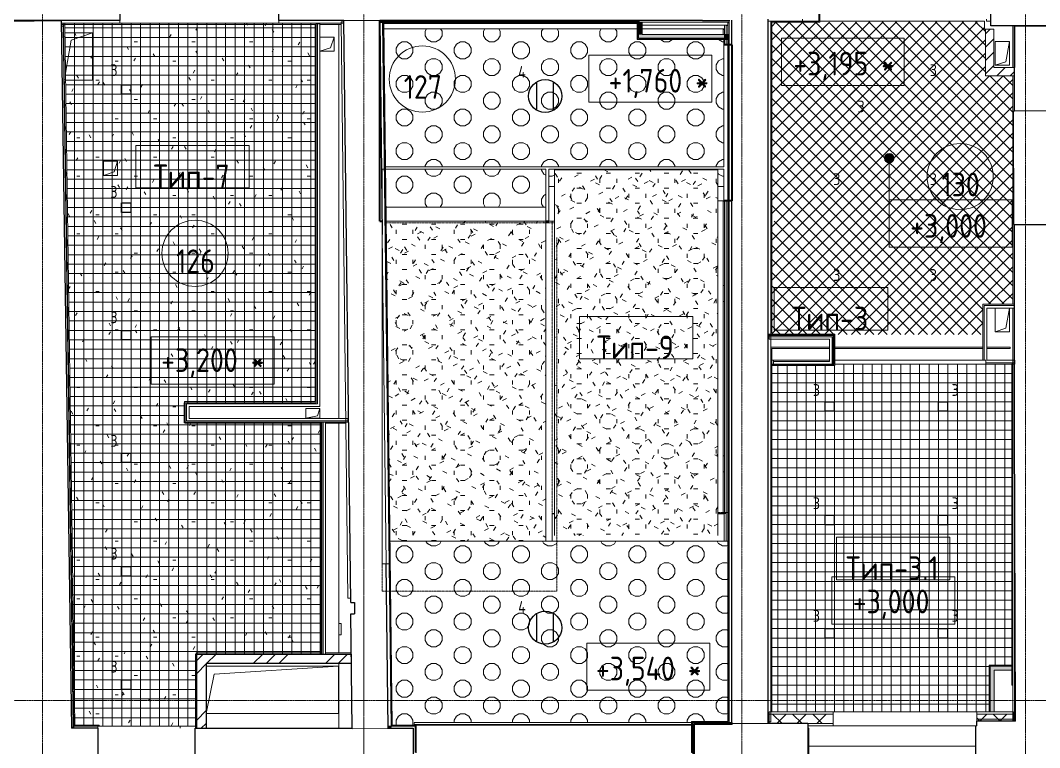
# Model space of a CAD drawing. Header units: millimetres. Extents: x -13069 to 207500, y -71366 to 56785.
# Drawn here: x 38216 to 48998, y 12445 to 20142 of the extents above; entities that cross this region are included whole.
import ezdxf

# ---------------------------------------------------------------- set-up
doc = ezdxf.new("R2010")
doc.units = ezdxf.units.MM
for name, pattern in [('ADSK_Линия сетки', [25, 20, -2.5, 0, -2.5]), ('ADSK_Сверху', [4.5, 3, -1.5]), ('ADSK_Штрихпунктирная 2 точки_ш15 п1_5 п1_5 п1_5', [19.5, 15, -1.5, 0, -1.5, 0, -1.5])]:
    doc.linetypes.add(name, pattern=pattern)
for name, color, linetype, lineweight in [('Аннотация', 7, 'Continuous', 18), ('Лестницы', 7, 'Continuous', 9), ('Марки', 7, 'Continuous', 20), ('Марки помещений', 7, 'Continuous', 20), ('Обобщенные модели', 7, 'Continuous', 18), ('Оси', 7, 'Continuous', 9), ('Отметки', 7, 'Continuous', 9), ('Перекрытие', 7, 'Continuous', 18), ('Потолки', 7, 'Continuous', 9), ('Потолки штриховка', 7, 'Continuous', 9), ('Стены внутренние', 7, 'Continuous', 18), ('Стены наружные', 7, 'Continuous', 18), ('Стены несущие', 7, 'Continuous', 30), ('Стены отделка', 7, 'Continuous', 30), ('Стены штриховка', 7, 'Continuous', 9)]:
    doc.layers.add(name, color=color, linetype=linetype, lineweight=lineweight)
doc.layers.add('Линии', color=7, linetype='Continuous', lineweight=9, true_color=0x00a600)
doc.styles.add('GOST Common_1', font='GOST_Common.ttf', dxfattribs={"width": 0.9, "height": 250})
doc.styles.add('GOST Common_2', font='GOST_Common.ttf', dxfattribs={"width": 0.9, "height": 250})
doc.styles.add('GOST Common_4', font='GOST_Common.ttf', dxfattribs={"width": 0.9, "height": 125})
doc.styles.add('GOST Common_B', font='', dxfattribs={"width": 0.9, "height": 250})
doc.styles.get('GOST Common_B').set_extended_font_data('GOST Common', bold=True)
pattern_1 = [(0, (65.08, 0), (0, 177.8), [47.641, -260.317]), (60, (153.98, 23.82), (-153.9793, 88.9), [47.641, -260.317]), (120, (177.8, 112.72), (-153.9793, -88.9), [47.641, -260.317]), (30, (112.72, 0), (-0.0002, 355.6003), [47.641, -307.959]), (30, (23.82, 153.98), (-0.0002, 355.6003), [47.641, -307.959]), (150, (65.08, 0), (-307.9588, -177.8003), [47.641, -307.959]), (150, (153.98, 153.98), (-307.9588, -177.8003), [47.641, -307.959]), (90, (177.8, 65.08), (-307.959, 177.8), [47.641, -307.959]), (90, (0, 65.08), (-307.959, 177.8), [47.641, -307.959])]
pattern_2 = [(45, (0, 0), (-381.661, 381.661), []), (45, (134.94, 0), (0, 763.322), []), (45, (-134.94, 0), (0, 763.322), [])]
pattern_3 = [(45, (0, 0), (-70.71068, 70.71068), [])]

# ---------------------------------------------------------------- blocks, each defined once
blk = doc.blocks.new('GM_Отверстие прямоугольное _в плите_ - Отверстие-1400855-План потолков 1-го этажа')
at = {"layer": 'Обобщенные модели'}
for p, q in [((-75, -75), (-75, 75)), ((-75, 75), (75, 75)), ((-75, -75), (-37.5, 37.5)), ((-37.5, 37.5), (75, 75)), ((75, -75), (-75, -75))]:
    blk.add_line(p, q, dxfattribs=at)
blk = doc.blocks.new('GM_Отверстие прямоугольное _в плите_ - Отверстие-1433033-План потолков 1-го этажа')
at = {"layer": 'Обобщенные модели'}
for p, q in [((-75, -50), (-75, 50)), ((-75, 50), (75, 50)), ((-75, -50), (-50, 25)), ((-50, 25), (75, 50)), ((75, 50), (75, -50)), ((75, -50), (-75, -50))]:
    blk.add_line(p, q, dxfattribs=at)
blk = doc.blocks.new('GM_Отверстие прямоугольное _в плите_ - Отверстие-1433034-План потолков 1-го этажа')
at = {"layer": 'Обобщенные модели'}
for p, q in [((-143, 250), (150, 250)), ((-75, 175), (150, 250)), ((150, 250), (150, -250)), ((-137, -175), (-75, 175)), ((-150, -250), (-150, -89)), ((-150, -250), (-148, -238)), ((-148, -250), (-150, -250)), ((150, -250), (-136, -250))]:
    blk.add_line(p, q, dxfattribs=at)
blk = doc.blocks.new('GM_Отверстие прямоугольное _в плите_ - Отверстие-V3-План потолков 1-го этажа')
at = {"layer": 'Обобщенные модели'}
for p, q in [((-75, -75), (-75, 75)), ((-75, 75), (75, 75)), ((-75, -75), (-37.5, 37.5)), ((-37.5, 37.5), (75, 75)), ((75, 75), (75, -75)), ((75, -75), (-75, -75))]:
    blk.add_line(p, q, dxfattribs=at)
blk = doc.blocks.new('GM_Отверстие прямоугольное _в плите_ - Отверстие-3275469-План потолков 1-го этажа')
at = {"layer": 'Обобщенные модели'}
for p, q in [((-700, -250), (-700, 250)), ((-700, 250), (700, 250)), ((-700, -250), (-700, 250)), ((-700, 250), (700, 250)), ((-617, 167), (700, 250)), ((700, 250), (700, -250)), ((700, 250), (700, -250)), ((-700, -250), (-617, 167)), ((700, -250), (-700, -250)), ((700, -250), (-700, -250))]:
    blk.add_line(p, q, dxfattribs=at)
blk = doc.blocks.new('GM_Отверстие прямоугольное _в плите_ - Отверстие-V33-План потолков 1-го этажа')
at = {"layer": 'Обобщенные модели'}
for p, q in [((-75, -125), (-75, 125)), ((-75, 125), (75, 125)), ((-37.5, 87.5), (75, 125)), ((75, 125), (75, -125)), ((-75, -125), (-37.5, 87.5))]:
    blk.add_line(p, q, dxfattribs=at)
blk = doc.blocks.new('GM_Отверстие прямоугольное _в плите_ - Отверстие-V34-План потолков 1-го этажа')
at = {"layer": 'Обобщенные модели'}
for p, q in [((-75, -125), (-75, 125)), ((-75, 125), (75, 125)), ((-37.5, 87.5), (75, 125)), ((75, 125), (75, -125)), ((-75, -125), (-37.5, 87.5)), ((75, -125), (-75, -125))]:
    blk.add_line(p, q, dxfattribs=at)
blk = doc.blocks.new('ADSK_Марка_Помещение_ОдноЗначение - Номер-159740-План потолков 1-го этажа')
at = {"layer": 'Марки помещений'}
blk.add_circle((0, 0), 3.5, dxfattribs=at)
blk = doc.blocks.new('ADSK_Марка_Потолок - ADSK_Марка и Смещение от уровня-155896-План потолков 1-го этажа')
at = {"layer": 'Марки'}
for p, q in [((-6, 4.5), (-6, 0)), ((-6, 4.5), (6, 4.5)), ((6, 4.5), (6, 0)), ((-6, 0), (6, 0))]:
    blk.add_line(p, q, dxfattribs=at)
blk = doc.blocks.new('Высотные отметки - Рамка-12095-План потолков 1-го этажа')
at = {"layer": 'Аннотация', "lineweight": 20}
for p, q in [((-6.5, 0), (-6.5, 5)), ((-6.5, 5), (6.5, 5)), ((6.5, 5), (6.5, 0)), ((6.5, 0), (-6.5, 0))]:
    blk.add_line(p, q, dxfattribs=at)

msp = doc.modelspace()

# ---------------------------------------------------------------- hatches: boundary and pattern name
at = {"layer": 'Отметки'}
h = msp.add_hatch(color=256, dxfattribs=at)
edge = h.paths.add_edge_path()
edge.add_arc((47407.793, 18683.439), 50, 0, 360)
at = {"layer": 'Потолки штриховка', "lineweight": 18}
h = msp.add_hatch(dxfattribs=at)
h.set_pattern_fill('FP_21', color=256, style=0, pattern_type=2)
h.set_pattern_definition([(0, (0, 0), (812.8, 203.2), [33.528, -576.072, 33.528, -576.072, -3251.2]), (0, (0, 0), (812.8, 203.2), [-1219.2, 33.528, -1185.672, 33.528, -576.072, -1422.4]), (0, (0, 0), (812.8, 203.2), [-3048, 33.528, -372.872, 33.528, -982.472]), (120, (304.8, 101.6), (-582.3764, 602.30545), [33.528, -576.072, 33.528, -576.072, -3251.2]), (120, (304.8, 101.6), (-582.3764, 602.30545), [-1219.2, 33.528, -1185.672, 33.528, -576.072, -1422.4]), (120, (304.8, 101.6), (-582.3764, 602.30545), [-3048, 33.528, -372.872, 33.528, -982.472]), (240, (406.4, 508), (-230.4236, -805.50545), [33.528, -576.072, 33.528, -576.072, -3251.2]), (240, (406.4, 508), (-230.4236, -805.50545), [-1219.2, 33.528, -1185.672, 33.528, -576.072, -1422.4]), (240, (406.4, 508), (-230.4236, -805.50545), [-3048, 33.528, -372.872, 33.528, -982.472])])
h.paths.add_polyline_path([(38792.727, 12670.656), (40081.713, 12670.656), (40081.713, 13435.174), (41405, 13435.174), (41405, 15889.898), (39960, 15889.898), (39960, 16094.898), (41345, 16094.898), (41345, 20111.318), (38668.623, 20111.318), (38776.098, 12670.656), (38784.468, 12670.656)])
h.paths.add_polyline_path([(38780.728, 12686.918), (38674.004, 20094.582), (38685.864, 20094.753), (38792.727, 12687.092), (38781.589, 12686.931)])
h = msp.add_hatch(dxfattribs=at)
h.set_pattern_fill('FP_30', color=256, style=0, pattern_type=2)
h.set_pattern_definition([(270, (40087.61, 16360.99), (-100, -6e-15), []), (180, (40087.61, 16360.99), (1e-14, 100), [])])
h.paths.add_polyline_path([(38792.727, 12670.656), (40081.713, 12670.656), (40081.713, 13435.174), (41405, 13435.174), (41405, 15889.898), (39960, 15889.898), (39960, 16094.898), (41345, 16094.898), (41345, 20111.318), (38668.623, 20111.318), (38776.098, 12670.656), (38784.468, 12670.656)])
h.paths.add_polyline_path([(38780.728, 12686.918), (38674.004, 20094.582), (38685.864, 20094.753), (38792.727, 12687.092), (38781.589, 12686.931)])
h = msp.add_hatch(dxfattribs=at)
h.set_pattern_fill('FP_28', color=256, style=0, pattern_type=2)
h.set_pattern_definition([(135, (48752.37, 17150.15), (70.7107, 70.7107), []), (45, (48752.37, 17150.15), (70.7107, -70.7107), [])])
h.paths.add_polyline_path([(46165.213, 16818.688), (48398.068, 16818.688), (48398.068, 17136.921), (48713.068, 17136.921), (48713.068, 19554.15), (48426.064, 19554.15), (48426.064, 20049.058), (48415.568, 20049.058), (48415.568, 20127.773), (46165.213, 20121.925), (46165.213, 18048.688), (46190.213, 18048.688), (46190.213, 17998.688), (46165.213, 17998.688), (46165.213, 17574.627)])
h = msp.add_hatch(dxfattribs=at)
h.set_pattern_fill('FP_57', color=256, style=0, pattern_type=2)
h.set_pattern_definition(pattern_1)
h.paths.add_polyline_path([(42126.604, 18166.444), (43775, 18166.444), (43775, 18567.785), (42078.737, 18567.785), (42083.528, 18166.444)])
h.paths.add_polyline_path([(45595.613, 18384.476), (45659.273, 18384.476), (45659.273, 18567.785), (43805.613, 18567.785), (43805.613, 18384.476), (43865.613, 18384.476), (43865.613, 18558.897), (45595.613, 18558.897), (45595.613, 18425.146)])
h.paths.add_polyline_path([(43865.613, 18590.349), (45657.637, 18590.349), (45657.637, 19939.818), (44744.273, 19939.818), (44744.273, 19941.818), (44742.273, 19941.818), (44742.273, 20051.318), (42061.028, 20051.318), (42078.468, 18590.349), (43831.217, 18590.349)])
h = msp.add_hatch(dxfattribs=at)
h.set_pattern_fill('FP_72', color=256, style=0, pattern_type=2)
h.set_pattern_definition([(0, (65.08, 4362.36), (0, 159.119), [47.641, -260.317]), (57.173, (153.98, 4383.68), (-135.96126, 107.48896), [43.941, -240.097]), (122.827, (177.8, 4463.24), (-135.96126, -107.48896), [43.941, -240.097]), (27.325, (112.72, 4362.36), (48.3924, 343.243), [46.441, -300.197]), (27.325, (23.82, 4500.16), (48.3924, 343.243), [46.441, -300.197]), (152.675, (65.08, 4362.36), (-259.5658, -184.1237), [46.441, -300.197]), (152.675, (153.98, 4500.16), (-259.5658, -184.1237), [46.441, -300.197]), (90, (177.8, 4420.6), (-307.959, 159.119), [42.636, -275.603]), (90, (0, 4420.6), (-307.959, 159.119), [42.636, -275.603])])
h.paths.add_polyline_path([(45595.613, 14690.753), (45595.613, 18558.897), (43865.613, 18558.897), (43865.613, 14690.753), (45580.692, 14690.753)])
h = msp.add_hatch(dxfattribs=at)
h.set_pattern_fill('FP_73', color=256, style=0, pattern_type=2)
h.set_pattern_definition([(0, (65.08, 1403.48), (0, 159.423), [47.641, -260.317]), (57.222, (153.98, 1424.84), (-136.28466, 107.19226), [44, -240.42]), (122.778, (177.8, 1504.55), (-136.28466, -107.19226), [44, -240.42]), (27.37, (112.72, 1403.48), (47.6087, 343.4933), [46.459, -300.318]), (27.37, (23.82, 1541.54), (47.6087, 343.4933), [46.459, -300.318]), (152.63, (65.08, 1403.48), (-260.3488, -184.0678), [46.459, -300.318]), (152.63, (153.98, 1541.54), (-260.3488, -184.0678), [46.459, -300.318]), (90, (177.8, 1461.83), (-307.959, 159.423), [42.717, -276.128]), (90, (0, 1461.83), (-307.959, 159.423), [42.717, -276.128])])
h.paths.add_polyline_path([(43775, 14630.307), (43775, 18015.763), (42085.327, 18015.763), (42126.604, 14630.307), (42404.063, 14630.307)])
h = msp.add_hatch(dxfattribs=at)
h.set_pattern_fill('FP_63', color=256, style=0, pattern_type=2)
h.set_pattern_definition([(90, (47428.19, 14704.67), (100, -6e-15), []), (0, (47428.19, 14704.67), (0, -100), [])])
h.paths.add_polyline_path([(46476.321, 12824.671), (48464.531, 12824.671), (48464.531, 13315.948), (48466.531, 13315.948), (48466.539, 13317.948), (48703, 13317.948), (48703, 16504.671), (46830, 16504.671), (46830, 16489.671), (46165.189, 16489.671), (46165.189, 12824.671)])
h = msp.add_hatch(dxfattribs=at)
h.set_pattern_fill('FP_57', color=256, style=0, pattern_type=2)
h.set_pattern_definition(pattern_1)
h.paths.add_polyline_path([(45315.967, 12681.663), (45315.967, 12691.061), (42382.063, 12691.061), (42382.063, 12711.061), (45315.967, 12711.061), (45315.967, 12723.061), (45701.189, 12723.061), (45701.189, 14630.307), (42125.74, 14630.307), (42149.013, 12682.656), (45143.324, 12681.663)])
at = {"layer": 'Стены внутренние'}
for points in [[(44793.22, 20051.318), (44794.273, 20051.318), (44794.273, 20121.318), (44754.273, 20121.318), (44754.273, 20051.318)], [(44754.273, 19991.818), (44794.273, 19991.818), (44793.22, 20051.318), (44754.273, 20051.318)], [(45657.637, 19951.818), (45657.637, 19991.818), (44754.273, 19991.818), (44754.273, 19951.818), (45580.692, 19951.818)], [(45663.189, 19951.818), (45713.189, 19951.818), (45713.189, 19991.818), (45657.637, 19991.818), (45657.637, 19951.818)], [(48516.531, 12824.671), (48516.531, 13305.948), (48476.531, 13305.948), (48476.531, 12824.671)], [(48705, 13265.948), (48705, 13305.948), (48516.531, 13305.948), (48516.531, 13265.948)]]:
    msp.add_hatch(color=256, dxfattribs=at).paths.add_polyline_path(points)
at = {"layer": 'Стены внутренние', "lineweight": 9, "true_color": 0x005b00}
h = msp.add_hatch(dxfattribs=at)
h.set_pattern_fill('FP_6', color=98, style=0, pattern_type=2)
h.set_pattern_definition(pattern_3)
h.paths.add_polyline_path([(48426.064, 19554.15), (48514.064, 19554.15), (48514.064, 20048.15), (48426.064, 20048.15), (48426.064, 19899.667)])
h = msp.add_hatch(dxfattribs=at)
h.set_pattern_fill('FP_6', color=98, style=0, pattern_type=2)
h.set_pattern_definition(pattern_3)
h.paths.add_polyline_path([(48642.274, 19554.15), (48733.068, 19554.15), (48733.068, 19642.15), (48514.064, 19642.15), (48514.064, 19554.15)])
at = {"layer": 'Стены внутренние', "lineweight": 9}
h = msp.add_hatch(dxfattribs=at)
h.set_pattern_fill('FP_3', color=256, style=0, pattern_type=2)
h.set_pattern_definition(pattern_2)
h.paths.add_polyline_path([(40131.713, 12650.656), (40181.713, 12650.656), (40181.713, 13435.174), (40081.713, 13435.174), (40081.713, 12650.656)])
h = msp.add_hatch(dxfattribs=at)
h.set_pattern_fill('FP_3', color=256, style=0, pattern_type=2)
h.set_pattern_definition(pattern_2)
h.paths.add_polyline_path([(40332.267, 13335.174), (41714.589, 13335.174), (41714.589, 13435.174), (40181.713, 13435.174), (40181.713, 13335.174)])
h = msp.add_hatch(dxfattribs=at)
h.set_pattern_fill('FP_2', color=256, style=0, pattern_type=2)
h.set_pattern_definition([(45, (0, 0), (-106.066, 106.066), []), (135, (0, 0), (-106.066, -106.066), [])])
h.paths.add_polyline_path([(46138.189, 12699.671), (46815, 12699.671), (46815, 12799.671), (46153.189, 12799.671), (46153.189, 12719.671), (46138.189, 12719.671), (46138.189, 12708.924)])
h.paths.add_polyline_path([(48642.274, 12726.921), (48713.068, 12726.921), (48713.068, 12799.671), (48335, 12799.671), (48335, 12726.921), (48476.531, 12726.921)])

# ---------------------------------------------------------------- linework, layer by layer
at = {"layer": 'Лестницы', "linetype": 'ADSK_Сверху'}
for p, q in [((43842.576, 14922.81), (43842.576, 18015.763)), ((43842.576, 14922.81), (43842.576, 18015.763)), ((42085.506, 18000.763), (43865.613, 18000.763)), ((43892.576, 14100.763), (43892.576, 17845.418)), ((45701.189, 14932.81), (45595.613, 14932.81)), ((42045, 14100.763), (42045, 14390.349)), ((42045, 14100.763), (43892.576, 14100.763))]:
    msp.add_line(p, q, dxfattribs=at)
at = {"layer": 'Линии', "color": 5, "lineweight": 30, "true_color": 0x0000ff}
for p, q in [((39287.615, 19360.987), (39287.615, 19460.987)), ((39287.615, 19460.987), (39387.615, 19460.987)), ((39387.615, 19360.987), (39387.615, 19460.987)), ((46913.822, 19412.882), (46984.533, 19483.592)), ((46984.533, 19342.171), (46913.822, 19412.882)), ((47055.244, 19412.882), (46984.533, 19483.592)), ((47055.244, 19412.882), (46984.533, 19342.171)), ((47903.691, 19412.882), (47974.402, 19483.592)), ((47974.402, 19342.171), (47903.691, 19412.882)), ((48045.112, 19412.882), (47974.402, 19483.592)), ((48045.112, 19412.882), (47974.402, 19342.171)), ((39387.615, 19360.987), (39287.615, 19360.987)), ((39287.615, 18109.898), (39287.615, 18209.898)), ((39287.615, 18209.898), (39387.615, 18209.898)), ((39387.615, 18109.898), (39387.615, 18209.898)), ((39387.615, 18109.898), (39287.615, 18109.898)), ((46913.822, 17291.561), (46984.533, 17362.272)), ((47055.244, 17291.561), (46984.533, 17362.272)), ((47903.691, 17291.561), (47974.402, 17362.272)), ((48045.112, 17291.561), (47974.402, 17362.272)), ((46984.533, 17220.851), (46913.822, 17291.561)), ((47055.244, 17291.561), (46984.533, 17220.851)), ((47974.402, 17220.851), (47903.691, 17291.561)), ((48045.112, 17291.561), (47974.402, 17220.851)), ((39287.615, 16760.987), (39287.615, 16860.987)), ((39287.615, 16860.987), (39387.615, 16860.987)), ((39387.615, 16760.987), (39387.615, 16860.987)), ((39387.615, 16760.987), (39287.615, 16760.987)), ((46728.189, 16004.671), (46728.189, 16104.671)), ((46728.189, 16104.671), (46828.189, 16104.671)), ((46828.189, 16004.671), (46828.189, 16104.671)), ((46828.189, 16004.671), (46728.189, 16004.671)), ((46728.189, 14804.671), (46728.189, 14904.671)), ((46728.189, 14904.671), (46828.189, 14904.671)), ((46828.189, 14804.671), (46828.189, 14904.671)), ((47928.189, 14804.671), (47928.189, 14904.671)), ((47928.189, 14904.671), (48028.189, 14904.671)), ((48028.189, 14804.671), (48028.189, 14904.671)), ((46828.189, 14804.671), (46728.189, 14804.671)), ((48028.189, 14804.671), (47928.189, 14804.671)), ((39287.615, 14260.987), (39287.615, 14360.987)), ((39287.615, 14360.987), (39387.615, 14360.987)), ((39387.615, 14260.987), (39387.615, 14360.987)), ((39387.615, 14260.987), (39287.615, 14260.987)), ((46728.189, 13604.671), (46728.189, 13704.671)), ((46728.189, 13704.671), (46828.189, 13704.671)), ((46828.189, 13604.671), (46828.189, 13704.671)), ((46828.189, 13604.671), (46728.189, 13604.671))]:
    msp.add_line(p, q, dxfattribs=at)
at = {"layer": 'Линии', "color": 1, "lineweight": 30, "true_color": 0xff0000}
for p, q in [((43679.094, 19189.669), (43679.094, 19491.725)), ((43854.094, 19188.624), (43854.094, 19492.77)), ((46913.822, 18281.511), (46984.533, 18352.222)), ((47055.244, 18281.511), (46984.533, 18352.222)), ((47903.691, 18281.511), (47974.402, 18352.222)), ((48045.112, 18281.511), (47974.402, 18352.222)), ((46984.533, 18210.8), (46913.822, 18281.511)), ((47055.244, 18281.511), (46984.533, 18210.8)), ((47974.402, 18210.8), (47903.691, 18281.511)), ((48045.112, 18281.511), (47974.402, 18210.8)), ((47928.189, 16004.671), (47928.189, 16104.671)), ((47928.189, 16104.671), (48028.189, 16104.671)), ((48028.189, 16004.671), (48028.189, 16104.671)), ((48028.189, 16004.671), (47928.189, 16004.671)), ((39287.615, 15460.987), (39287.615, 15560.987)), ((39287.615, 15560.987), (39387.615, 15560.987)), ((39387.615, 15460.987), (39387.615, 15560.987)), ((39387.615, 15460.987), (39287.615, 15460.987)), ((43679.094, 13563.261), (43679.094, 13865.318)), ((43854.094, 13562.216), (43854.094, 13866.363)), ((47928.189, 13604.671), (47928.189, 13704.671)), ((47928.189, 13704.671), (48028.189, 13704.671)), ((48028.189, 13604.671), (48028.189, 13704.671)), ((48028.189, 13604.671), (47928.189, 13604.671)), ((39287.615, 13060.987), (39287.615, 13160.987)), ((39287.615, 13160.987), (39387.615, 13160.987)), ((39387.615, 13060.987), (39387.615, 13160.987)), ((39387.615, 13060.987), (39287.615, 13060.987))]:
    msp.add_line(p, q, dxfattribs=at)
at = {"layer": 'Линии', "color": 7, "linetype": 'ADSK_Штрихпунктирная 2 точки_ш15 п1_5 п1_5 п1_5'}
msp.add_line((41849.565, 12260.656), (41849.565, 14580.773), dxfattribs=at)
at = {"layer": 'Линии', "color": 1, "lineweight": 30, "true_color": 0xff0000}
for centre in [(43767.499, 19340.697), (43767.499, 13714.289)]:
    msp.add_circle(centre, 175, dxfattribs=at)
at = {"layer": 'Оси', "linetype": 'ADSK_Линия сетки'}
for p, q in [((45849.565, -6603.62), (45849.565, 44222.998)), ((48849.565, -6603.62), (48849.565, 44222.998)), ((41849.565, -6603.62), (41849.565, 21320)), ((38449.565, -6947.806), (38449.565, 20975.814)), ((-12268.557, 12945), (56004.853, 12945))]:
    msp.add_line(p, q, dxfattribs=at)
at = {"layer": 'Отметки', "lineweight": 20}
for p, q in [((47407.793, 18683.439), (47407.793, 18240.916)), ((47407.793, 18240.916), (48057.385, 18240.916))]:
    msp.add_line(p, q, dxfattribs=at)
at = {"layer": 'Отметки'}
msp.add_circle((47407.793, 18683.439), 50, dxfattribs=at)
at = {"layer": 'Перекрытие'}
for p, q in [((38267.703, 20141.318), (38267.703, 20135.765)), ((41585, 20099.318), (41585, 15929.898)), ((48742.622, 20084.058), (48742.622, 20081.66)), ((48995, 20082.429), (48995, 20084.058)), ((43805.613, 18015.763), (43805.613, 18384.476)), ((45659.273, 18232.81), (45659.273, 18384.476)), ((45659.273, 18232.81), (45595.613, 18232.81)), ((43775, 18015.763), (43775, 18166.444)), ((43775, 18015.763), (42085.327, 18015.763)), ((43865.613, 18015.763), (43805.613, 18015.763)), ((41585, 15877.898), (41585, 13447.174)), ((43842.576, 14630.307), (43842.576, 14922.81)), ((43842.576, 14922.81), (43865.613, 14922.81)), ((43842.576, 14917.81), (43865.613, 14917.81)), ((45595.613, 14922.81), (45683.189, 14922.81)), ((45595.613, 14917.81), (45659.593, 14917.81)), ((45659.593, 14917.81), (45659.593, 14630.307)), ((45683.189, 14922.81), (45683.189, 14630.307)), ((48323, 12459.671), (46557, 12459.671))]:
    msp.add_line(p, q, dxfattribs=at)
at = {"layer": 'Перекрытие', "lineweight": 40}
for p, q in [((42017.983, 18015.763), (42017.983, 20138.57)), ((42017.983, 20138.57), (44753.22, 20138.57)), ((44753.22, 20138.57), (44753.22, 20051.318)), ((45743.189, 19881.818), (45657.637, 19881.818)), ((45743.189, 19881.818), (45743.189, 18232.81)), ((45743.189, 18232.81), (45659.273, 18232.81)), ((42017.983, 18015.763), (42045, 18015.763)), ((43775, 18015.763), (43805.613, 18015.763))]:
    msp.add_line(p, q, dxfattribs=at)
at = {"layer": 'Потолки'}
for p, q in [((38669.068, 20080.461), (38668.623, 20111.318)), ((41345, 20111.318), (41345, 20106.318)), ((48415.568, 20133.925), (46674.464, 20133.925)), ((48415.568, 20049.058), (48415.568, 20133.925)), ((44742.273, 20051.318), (42061.028, 20051.318)), ((48426.064, 20049.058), (48415.568, 20049.058)), ((45657.637, 19939.818), (45657.637, 18590.349)), ((48713.068, 19554.15), (48426.064, 19554.15)), ((48713.068, 17136.921), (48713.068, 19520.188)), ((42078.468, 18590.349), (45657.637, 18590.349)), ((42078.737, 18567.785), (43775, 18567.785)), ((43775, 18567.785), (43775, 18166.444)), ((43805.613, 18384.476), (43805.613, 18567.785)), ((45659.273, 18567.785), (43805.613, 18567.785)), ((43865.613, 14690.753), (43865.613, 18558.897)), ((43865.613, 18558.897), (45595.613, 18558.897)), ((45595.613, 18558.897), (45595.613, 14690.753)), ((45659.273, 18384.476), (45659.273, 18567.785)), ((43865.613, 18384.476), (43805.613, 18384.476)), ((45659.273, 18384.476), (45595.613, 18384.476)), ((43775, 18166.444), (42083.528, 18166.444)), ((43775, 18015.763), (43775, 14630.307)), ((48398.068, 16681.921), (48398.068, 17136.921)), ((46153.189, 16839.421), (46153.189, 16821.171)), ((46183.189, 16544.671), (46165.189, 16544.671)), ((46830, 16544.671), (48398.068, 16544.671)), ((46830, 16504.671), (48703, 16504.671)), ((42125.74, 14630.307), (45701.189, 14630.307)), ((40081.713, 12670.656), (39905, 12670.656))]:
    msp.add_line(p, q, dxfattribs=at)
at = {"layer": 'Стены внутренние'}
for p, q in [((38669.068, 20080.461), (38649.071, 20080.173)), ((38776.098, 12661.233), (38669.068, 20080.461)), ((39269.501, 20111.318), (40949.501, 20111.318)), ((45701.189, 20091.318), (44794.273, 20091.318)), ((45663.189, 20091.318), (45663.189, 19991.818)), ((45663.189, 20091.318), (45683.189, 20091.318)), ((45683.189, 20091.318), (45683.189, 19991.818)), ((45683.189, 20088.15), (45701.189, 20088.15)), ((44794.273, 20051.318), (45663.189, 20051.318)), ((45663.189, 19921.818), (45657.637, 19921.818)), ((45663.189, 19939.818), (45663.189, 19881.818)), ((45683.189, 19881.818), (45683.189, 19939.818)), ((42045, 14390.349), (42045, 18567.785)), ((42066.736, 18567.785), (42045, 18567.785)), ((45683.189, 14922.81), (45683.189, 18232.81)), ((42045, 17875.339), (42086.601, 14390.349)), ((45663.189, 15533.838), (45663.189, 15364.338)), ((42116.603, 14390.349), (42045, 14390.349)), ((41608.816, 13758.96), (41585, 13758.96)), ((41608.816, 13638.96), (41608.816, 13758.96)), ((41585, 13638.96), (41608.816, 13638.96)), ((41585, 13335.174), (41585, 12650.656)), ((48335, 12824.671), (46815, 12824.671)), ((38756.1, 12660.945), (38776.098, 12661.233)), ((39905, 12670.656), (39034.565, 12670.656)), ((39905, 12650.656), (39905, 12670.656)), ((45315.967, 12711.061), (42382.063, 12711.061)), ((42382.063, 12691.061), (42382.063, 12711.061)), ((42382.063, 12691.061), (45315.967, 12691.061)), ((45315.967, 12681.663), (42402.063, 12681.663)), ((46815, 12674.671), (48323, 12674.671))]:
    msp.add_line(p, q, dxfattribs=at)
at = {"layer": 'Стены наружные'}
for p, q in [((38648.794, 20099.318), (41345, 20099.318)), ((38673.865, 20094.58), (38685.864, 20094.753)), ((38673.865, 20094.58), (38780.728, 12686.918)), ((38792.727, 12687.092), (38685.864, 20094.753)), ((41333, 20094.818), (41333, 16106.898)), ((41333, 20094.818), (41345, 20094.818)), ((41384.953, 20099.318), (41608.423, 20099.318)), ((45713.189, 20115.318), (45701.189, 20115.318)), ((45701.189, 20115.318), (45701.189, 19991.818)), ((45651.189, 20045.318), (45651.189, 19991.818)), ((45663.189, 20045.318), (45651.189, 20045.318)), ((45651.189, 18232.81), (45651.189, 14922.81)), ((45663.189, 15533.838), (45663.189, 18232.81)), ((45663.189, 17334.694), (45651.189, 17334.694)), ((45651.189, 17165.194), (45663.189, 17165.194)), ((46775, 16681.921), (46153.189, 16681.921)), ((46165.189, 16669.921), (46775, 16669.921)), ((46165.189, 16504.671), (46165.189, 16669.921)), ((48398.068, 16681.921), (46830, 16681.921)), ((46830, 16669.921), (48398.068, 16669.921)), ((48685, 16681.921), (48438.068, 16681.921)), ((48438.068, 16669.921), (48685, 16669.921)), ((48685, 16681.921), (48685, 16669.921)), ((46165.189, 12824.671), (46165.189, 16489.833)), ((39948, 16094.898), (39948, 15882.398)), ((39948, 16094.898), (39952.5, 16094.898)), ((41333, 16106.898), (39952.5, 16106.898)), ((39952.5, 16094.898), (39952.5, 16106.898)), ((39960, 15882.398), (39948, 15882.398)), ((39960, 15877.898), (39960, 15882.398)), ((39960, 15877.898), (41405, 15877.898)), ((41393, 15889.898), (41393, 13435.174)), ((41445, 15877.898), (41658.815, 15877.898)), ((45663.189, 15533.838), (45651.189, 15533.838)), ((45651.189, 15364.338), (45663.189, 15364.338)), ((45663.189, 14922.81), (45663.189, 15364.338)), ((40069.713, 13435.174), (40069.713, 12650.656)), ((40069.713, 13435.174), (40074.213, 13435.174)), ((41405, 13447.174), (40074.213, 13447.174)), ((40074.213, 13435.174), (40074.213, 13447.174)), ((41714.589, 13447.174), (41445, 13447.174)), ((41714.589, 13447.174), (41714.589, 13435.174)), ((39049.565, 12682.656), (38775.789, 12682.656)), ((38775.962, 12670.656), (38780.963, 12670.656)), ((38792.727, 12687.092), (38780.728, 12686.918)), ((39049.565, 12682.656), (39049.565, 12670.656))]:
    msp.add_line(p, q, dxfattribs=at)
at = {"layer": 'Стены несущие'}
for p, q in [((48480.736, 20084.058), (48480.736, 20663.925)), ((39269.501, 20391.318), (39269.501, 20141.318)), ((40949.501, 20141.318), (40949.501, 20391.318)), ((39269.501, 20141.318), (38065, 20141.318)), ((38078.249, 20133.032), (38648.189, 20141.254)), ((38648.189, 20141.254), (38756.248, 12650.656)), ((41637.923, 20141.318), (40949.501, 20141.318)), ((41711.472, 13980.066), (41637.923, 20141.318)), ((42017.95, 20141.318), (42045, 17875.339)), ((45431.854, 20141.318), (42017.95, 20141.318)), ((45431.854, 20136.851), (45431.854, 20141.318)), ((45713.189, 20136.851), (45431.854, 20136.851)), ((45713.189, 20142.729), (45713.189, 20136.851)), ((45743.189, 12699.671), (45743.189, 20142.729)), ((46123.189, 20153.925), (46123.189, 12699.671)), ((51325, 20084.058), (48480.736, 20084.058)), ((48733.068, 20081.631), (49160.218, 20082.932)), ((48733.068, 20081.631), (48733.068, 19642.15)), ((48733.068, 19181.368), (48733.068, 20081.631)), ((49162.96, 19182.677), (48733.068, 19181.368)), ((48733.068, 17981.362), (49166.615, 17982.683)), ((48733.068, 15863.392), (48733.068, 17981.362)), ((48742.622, 12726.921), (48733.068, 15863.392)), ((42107.391, 12648.787), (42086.601, 14390.349)), ((41711.472, 13980.066), (41751.713, 13980.066)), ((41751.713, 13980.066), (41751.713, 13860.066)), ((41727.418, 12644.251), (41712.904, 13860.066)), ((41712.904, 13860.066), (41751.713, 13860.066)), ((40081.713, 13435.174), (41714.589, 13435.174)), ((40081.713, 12650.656), (40081.713, 13435.174)), ((41714.589, 13435.174), (41714.589, 13335.174)), ((41714.589, 13335.174), (40181.713, 13335.174)), ((40181.713, 13335.174), (40181.713, 12650.656)), ((48335, 12674.671), (48335, 12726.921)), ((48742.622, 12726.921), (48335, 12726.921)), ((39034.565, 12650.656), (38756.248, 12650.656)), ((39034.565, 12650.656), (39034.565, 12210.656)), ((40064.565, 12210.656), (40064.565, 12650.656)), ((40064.565, 12650.656), (41727.341, 12650.656)), ((42107.368, 12650.656), (42372.063, 12650.656)), ((42372.063, 12650.656), (42372.063, 12210.656)), ((45345, 12219.671), (45345, 12699.671)), ((45345, 12699.671), (45743.189, 12699.671)), ((46545, 12699.671), (46123.189, 12699.671)), ((46545, 12699.671), (46545, 12219.671)), ((48323, 12286.921), (48323, 12674.671)), ((48323, 12674.671), (48325, 12674.671))]:
    msp.add_line(p, q, dxfattribs=at)
at = {"layer": 'Стены отделка', "lineweight": 9}
for p, q in [((46662.5, 20133.925), (46662.5, 20683.925)), ((46674.5, 20693.925), (46674.5, 20123.925)), ((38648.188, 20111.318), (38648.188, 20141.318)), ((39269.501, 20111.318), (38648.188, 20111.318)), ((39269.501, 20141.318), (39269.501, 20111.318)), ((40949.501, 20111.318), (40949.501, 20141.318)), ((41637.923, 20111.318), (40949.501, 20111.318)), ((41345, 16094.898), (41345, 20106.318)), ((41345, 20106.318), (41385, 20106.318)), ((41385, 20106.318), (41385, 16054.898)), ((41608.118, 20124.876), (41638.115, 20125.234)), ((41680.93, 14025.31), (41608.118, 20124.876)), ((41637.923, 20141.318), (41637.923, 20111.318)), ((42018.203, 20120.125), (42048.201, 20120.483)), ((42024.293, 20121.318), (42024.293, 20141.318)), ((42048.191, 20121.318), (42024.293, 20121.318)), ((42137.247, 12661.015), (42048.191, 20121.318)), ((44742.273, 20109.318), (42060.335, 20109.318)), ((42148.989, 12682.656), (42060.335, 20109.318)), ((44742.273, 19941.818), (44742.273, 20109.318)), ((44754.273, 20121.318), (45713.189, 20121.318)), ((44754.273, 19951.818), (44754.273, 20121.318)), ((44794.273, 20121.318), (44794.273, 19991.818)), ((45431.854, 20141.318), (45713.189, 20141.318)), ((45713.189, 20136.851), (45713.189, 12711.061)), ((46662.5, 20133.925), (46123.189, 20133.925)), ((46153.189, 16839.421), (46153.189, 20133.925)), ((46672.5, 20121.925), (46165.189, 20121.925)), ((46165.189, 20121.925), (46165.189, 16839.421)), ((46490.21, 20133.925), (46490.21, 20153.925)), ((48437.5, 20133.925), (48437.5, 20153.925)), ((48480.736, 20133.925), (48437.5, 20133.925)), ((48713.068, 19642.15), (48713.068, 20084.058)), ((48733.068, 20084.058), (48733.068, 20081.631)), ((44754.273, 19951.818), (45713.189, 19951.818)), ((44794.273, 19991.818), (45713.189, 19991.818)), ((48426.064, 19554.15), (48426.064, 20048.15)), ((48426.064, 20048.15), (48514.064, 20048.15)), ((48514.064, 20048.15), (48514.064, 19642.15)), ((44744.273, 19939.818), (45701.189, 19939.818)), ((45701.189, 12723.061), (45701.189, 19939.818)), ((48514.064, 19642.15), (48713.068, 19642.15)), ((48713.068, 19520.188), (48713.068, 19554.15)), ((48733.068, 19181.368), (48722.962, 19181.337)), ((48722.962, 19181.337), (48726.617, 17981.343)), ((48726.617, 17981.343), (48733.068, 17981.362)), ((48398.068, 17136.921), (48713.068, 17136.921)), ((48438.068, 17096.921), (48438.068, 16544.671)), ((48713.068, 17096.921), (48438.068, 17096.921)), ((48713.068, 12726.921), (48713.068, 17096.921)), ((46123.189, 16821.171), (46830, 16821.171)), ((46165.189, 16839.421), (46153.189, 16839.421)), ((46153.189, 16821.171), (46153.189, 12719.671)), ((46830, 16821.171), (46830, 16489.671)), ((46815, 16806.171), (46123.189, 16806.171)), ((46138.189, 16766.171), (46138.189, 16806.171)), ((46775, 16766.171), (46138.189, 16766.171)), ((46775, 16544.671), (46775, 16766.171)), ((46815, 16806.171), (46815, 16504.671)), ((48398.068, 16544.671), (48398.068, 16681.921)), ((46153.189, 16504.671), (46815, 16504.671)), ((46183.189, 16504.671), (46183.189, 16544.671)), ((46183.189, 16544.671), (46775, 16544.671)), ((48429.068, 16544.671), (48398.068, 16544.671)), ((48429.068, 16504.671), (48429.068, 16544.671)), ((48438.068, 16544.671), (48735, 16544.671)), ((48703, 13105.948), (48703, 16505.948)), ((48703, 16505.948), (48715, 16505.948)), ((48735, 16504.671), (48703, 16504.671)), ((48715, 16505.948), (48715, 13105.948)), ((48735, 16544.671), (48735, 16504.671)), ((46830, 16489.671), (46153.189, 16489.671)), ((39960, 16094.898), (41345, 16094.898)), ((39960, 15889.898), (39960, 16094.898)), ((41385, 16054.898), (40000, 16054.898)), ((40000, 16054.898), (40000, 15929.898)), ((41680.927, 15889.898), (39960, 15889.898)), ((40000, 15929.898), (41680.927, 15929.898)), ((41405, 13435.174), (41405, 15889.898)), ((41445, 15889.898), (41445, 13435.174)), ((41680.927, 15929.898), (41680.927, 15889.898)), ((48733.068, 15863.392), (48733.068, 12726.921)), ((41710.927, 14025.668), (41680.93, 14025.31)), ((48464.531, 12824.671), (48464.531, 13317.948)), ((48466.531, 13317.948), (48709, 13317.948)), ((48476.531, 12824.671), (48476.531, 13305.948)), ((48713.068, 13305.948), (48476.531, 13305.948)), ((48516.531, 13265.948), (48516.531, 12824.671)), ((48713.068, 13265.948), (48516.531, 13265.948)), ((48709, 13317.948), (48709, 13305.948)), ((48715, 13105.948), (48703, 13105.948)), ((45315.967, 12723.061), (45701.189, 12723.061)), ((45315.967, 12393.663), (45315.967, 12723.061)), ((46138.189, 12699.671), (46138.189, 12824.671)), ((46138.189, 12824.671), (46815, 12824.671)), ((46815, 12824.671), (46815, 12674.671)), ((48335, 12824.671), (48464.531, 12824.671)), ((48335, 12726.921), (48335, 12824.671)), ((48335, 12746.921), (48723.659, 12746.921)), ((48476.531, 12824.671), (48723.068, 12824.671)), ((48723.068, 12824.671), (48723.068, 12726.921)), ((48723.659, 12746.921), (48723.659, 12726.921)), ((38781.251, 12650.656), (38780.963, 12670.656)), ((38780.963, 12670.656), (39034.565, 12670.656)), ((39034.565, 12670.656), (39034.565, 12650.656)), ((42107.249, 12660.656), (42137.247, 12661.015)), ((42107.368, 12650.656), (42107.368, 12670.656)), ((42392.063, 12670.656), (42107.368, 12670.656)), ((42148.989, 12682.656), (42404.063, 12682.656)), ((42392.063, 12670.656), (42392.063, 12393.663)), ((42404.063, 12680.656), (42404.063, 12393.663)), ((45324.803, 12691.061), (45324.803, 12711.061)), ((45324.803, 12711.061), (45744.803, 12711.061)), ((45327.967, 12691.061), (45324.803, 12691.061)), ((45327.967, 12711.061), (45327.967, 12361.663)), ((45347.967, 12691.061), (45347.967, 12361.663)), ((45744.803, 12691.061), (45347.967, 12691.061)), ((45744.803, 12711.061), (45744.803, 12691.061)), ((46153.189, 12719.671), (46123.189, 12719.671)), ((46815, 12674.671), (46545, 12674.671)), ((46545, 12650.656), (46557, 12650.656)), ((46557, 12650.656), (46557, 12213.671)), ((48325, 12674.671), (48335, 12674.671))]:
    msp.add_line(p, q, dxfattribs=at)
at = {"layer": 'Стены штриховка'}
for p, q in [((46672.5, 20695.925), (46672.5, 20121.925)), ((41358, 20106.318), (41358, 16081.898)), ((41637.923, 20141.318), (42017.95, 20141.318)), ((44754.273, 20121.318), (42048.191, 20121.318)), ((44744.273, 20111.318), (42048.311, 20111.318)), ((42058.335, 20109.318), (42048.335, 20109.318)), ((42058.335, 20109.318), (42147.013, 12680.656)), ((44744.273, 19939.818), (44744.273, 20111.318)), ((46674.5, 20123.925), (46163.189, 20123.925)), ((46163.189, 20123.925), (46163.189, 16839.421)), ((46674.5, 20121.925), (46672.5, 20121.925)), ((46674.5, 20123.925), (46674.5, 20121.925)), ((45713.189, 19941.818), (44742.273, 19941.818)), ((44742.273, 19939.818), (44742.273, 19941.818)), ((44744.273, 19939.818), (44742.273, 19939.818)), ((45703.189, 12721.061), (45703.189, 19939.818)), ((45703.189, 19939.818), (45713.189, 19939.818)), ((48733.068, 19642.15), (48713.068, 19642.15)), ((48733.068, 19554.15), (48713.068, 19554.15)), ((48411.068, 16544.671), (48411.068, 17123.921)), ((48411.068, 17123.921), (48733.068, 17123.921)), ((48733.068, 17136.921), (48713.068, 17136.921)), ((48733.068, 17096.921), (48713.068, 17096.921)), ((46821, 16812.171), (46123.189, 16812.171)), ((46138.189, 16793.171), (46802, 16793.171)), ((46802, 16793.171), (46802, 16504.671)), ((46821, 16498.671), (46821, 16812.171)), ((46153.189, 16498.671), (46821, 16498.671)), ((46183.189, 16531.671), (46775, 16531.671)), ((46775, 16544.671), (46775, 16531.671)), ((48429.068, 16517.671), (48735, 16517.671)), ((48705, 13105.948), (48705, 16505.948)), ((39973, 16081.898), (41358, 16081.898)), ((39973, 15902.898), (39973, 16081.898)), ((39973, 15902.898), (41680.927, 15902.898)), ((41418, 15889.898), (41418, 13435.174)), ((48464.531, 13317.948), (48466.531, 13317.948)), ((48709, 13315.948), (48464.531, 13315.948)), ((48466.531, 13317.948), (48466.531, 12824.671)), ((45317.967, 12391.663), (45317.967, 12723.061)), ((46138.189, 12799.671), (46815, 12799.671)), ((48335, 12799.671), (48723.068, 12799.671)), ((48476.531, 12824.671), (48464.531, 12824.671)), ((41727.418, 12644.251), (42107.391, 12648.787)), ((42147.013, 12680.656), (42404.063, 12680.656)), ((42402.063, 12682.656), (42402.063, 12391.663)), ((42404.063, 12682.656), (42404.063, 12680.656)), ((45315.967, 12721.061), (45703.189, 12721.061)), ((46123.189, 12699.671), (45743.189, 12699.671)), ((46545, 12699.671), (46815, 12699.671)), ((46555, 12650.656), (46555, 12213.671))]:
    msp.add_line(p, q, dxfattribs=at)

# ---------------------------------------------------------------- block references
at = {"layer": 'Марки', "xscale": 99.99999999999993, "yscale": 99.99999999999993, "zscale": 99.99999999999993}
for p in [(40036.812, 18368.553), (46790.902, 16864.784), (44730.613, 16558.83), (47449.034, 14222.464)]:
    msp.add_blockref('ADSK_Марка_Потолок - ADSK_Марка и Смещение от уровня-155896-План потолков 1-го этажа', p, dxfattribs=at)
at = {"layer": 'Марки помещений', "xscale": 99.99999999999993, "yscale": 99.99999999999993, "zscale": 99.99999999999993}
for p in [(42468.649, 19520.576), (48157.782, 18488.326), (40064.042, 17676.323)]:
    msp.add_blockref('ADSK_Марка_Помещение_ОдноЗначение - Номер-159740-План потолков 1-го этажа', p, dxfattribs=at)
at = {"layer": 'Обобщенные модели'}
for name, p in [('GM_Отверстие прямоугольное _в плите_ - Отверстие-1433034-План потолков 1-го этажа', (38830, 19758.327)), ('GM_Отверстие прямоугольное _в плите_ - Отверстие-3275469-План потолков 1-го этажа', (40882.063, 13056.46))]:
    msp.add_blockref(name, p, dxfattribs=at)
at = {"layer": 'Обобщенные модели', "rotation": 180}
for name, p in [('GM_Отверстие прямоугольное _в плите_ - Отверстие-1400855-План потолков 1-го этажа', (41460, 19889.898)), ('GM_Отверстие прямоугольное _в плите_ - Отверстие-V34-План потолков 1-го этажа', (48603.068, 19791.921)), ('GM_Отверстие прямоугольное _в плите_ - Отверстие-V3-План потолков 1-го этажа', (39170, 18576.318)), ('GM_Отверстие прямоугольное _в плите_ - Отверстие-V33-План потолков 1-го этажа', (48603.068, 16971.921)), ('GM_Отверстие прямоугольное _в плите_ - Отверстие-1433033-План потолков 1-го этажа', (41310, 15982.541))]:
    msp.add_blockref(name, p, dxfattribs=at)
at = {"layer": 'Отметки', "lineweight": 20, "xscale": 99.99999999999993, "yscale": 99.99999999999993, "zscale": 99.99999999999993}
for p in [(46916.073, 19453.613), (44880.737, 19274.407), (40249.1, 16291.804), (47449.548, 13751.03), (44859.933, 13052.362)]:
    msp.add_blockref('Высотные отметки - Рамка-12095-План потолков 1-го этажа', p, dxfattribs=at)
at = {"layer": 'Отметки', "lineweight": 20, "xscale": 99.99999999999993, "yscale": 99.99999999999993, "zscale": 99.99999999999993, "rotation": 180}
msp.add_blockref('Высотные отметки - Рамка-12095-План потолков 1-го этажа', (48057.385, 18240.916), dxfattribs=at)

# ---------------------------------------------------------------- texts
at = {"layer": 'Аннотация', "lineweight": 9, "char_height": 125, "width": 175.5, "attachment_point": 5, "line_spacing_factor": 1.022766, "style": 'GOST Common_4'}
for s, insert in [('\\pt180,360,540,720,900,1080,1260,1440,1620,1800,1980,2160,2340,2520,2700,2880,3060,3240,3420,3600,3780,3960,4140,4320,4500,4680,4860,5040,5220,5400,5580,5760;3', (39206.217, 19614.394)), ('\\pt180,360,540,720,900,1080,1260,1440,1620,1800,1980,2160,2340,2520,2700,2880,3060,3240,3420,3600,3780,3960,4140,4320,4500,4680,4860,5040,5220,5400,5580,5760;4', (43522.636, 19597.052)), ('\\pt180,360,540,720,900,1080,1260,1440,1620,1800,1980,2160,2340,2520,2700,2880,3060,3240,3420,3600,3780,3960,4140,4320,4500,4680,4860,5040,5220,5400,5580,5760;3', (47874.503, 19614.394)), ('\\pt180,360,540,720,900,1080,1260,1440,1620,1800,1980,2160,2340,2520,2700,2880,3060,3240,3420,3600,3780,3960,4140,4320,4500,4680,4860,5040,5220,5400,5580,5760;3', (47109.824, 19229.96)), ('\\pt180,360,540,720,900,1080,1260,1440,1620,1800,1980,2160,2340,2520,2700,2880,3060,3240,3420,3600,3780,3960,4140,4320,4500,4680,4860,5040,5220,5400,5580,5760;3', (46852.513, 18461.393)), ('\\pt180,360,540,720,900,1080,1260,1440,1620,1800,1980,2160,2340,2520,2700,2880,3060,3240,3420,3600,3780,3960,4140,4320,4500,4680,4860,5040,5220,5400,5580,5760;3', (47874.503, 18461.393)), ('\\pt180,360,540,720,900,1080,1260,1440,1620,1800,1980,2160,2340,2520,2700,2880,3060,3240,3420,3600,3780,3960,4140,4320,4500,4680,4860,5040,5220,5400,5580,5760;3', (39206.217, 18325.725)), ('\\pt180,360,540,720,900,1080,1260,1440,1620,1800,1980,2160,2340,2520,2700,2880,3060,3240,3420,3600,3780,3960,4140,4320,4500,4680,4860,5040,5220,5400,5580,5760;3', (46852.513, 17446.667)), ('\\pt180,360,540,720,900,1080,1260,1440,1620,1800,1980,2160,2340,2520,2700,2880,3060,3240,3420,3600,3780,3960,4140,4320,4500,4680,4860,5040,5220,5400,5580,5760;3', (47874.503, 17446.667)), ('\\pt180,360,540,720,900,1080,1260,1440,1620,1800,1980,2160,2340,2520,2700,2880,3060,3240,3420,3600,3780,3960,4140,4320,4500,4680,4860,5040,5220,5400,5580,5760;3', (39206.217, 16999.077)), ('\\pt180,360,540,720,900,1080,1260,1440,1620,1800,1980,2160,2340,2520,2700,2880,3060,3240,3420,3600,3780,3960,4140,4320,4500,4680,4860,5040,5220,5400,5580,5760;3', (46637.596, 16229.936)), ('\\pt180,360,540,720,900,1080,1260,1440,1620,1800,1980,2160,2340,2520,2700,2880,3060,3240,3420,3600,3780,3960,4140,4320,4500,4680,4860,5040,5220,5400,5580,5760;3', (48105.147, 16229.936)), ('\\pt180,360,540,720,900,1080,1260,1440,1620,1800,1980,2160,2340,2520,2700,2880,3060,3240,3420,3600,3780,3960,4140,4320,4500,4680,4860,5040,5220,5400,5580,5760;3', (39206.217, 15692.164)), ('\\pt180,360,540,720,900,1080,1260,1440,1620,1800,1980,2160,2340,2520,2700,2880,3060,3240,3420,3600,3780,3960,4140,4320,4500,4680,4860,5040,5220,5400,5580,5760;3', (46637.596, 15031.157)), ('\\pt180,360,540,720,900,1080,1260,1440,1620,1800,1980,2160,2340,2520,2700,2880,3060,3240,3420,3600,3780,3960,4140,4320,4500,4680,4860,5040,5220,5400,5580,5760;3', (48105.147, 15031.157)), ('\\pt180,360,540,720,900,1080,1260,1440,1620,1800,1980,2160,2340,2520,2700,2880,3060,3240,3420,3600,3780,3960,4140,4320,4500,4680,4860,5040,5220,5400,5580,5760;3', (39206.217, 14497.426)), ('\\pt180,360,540,720,900,1080,1260,1440,1620,1800,1980,2160,2340,2520,2700,2880,3060,3240,3420,3600,3780,3960,4140,4320,4500,4680,4860,5040,5220,5400,5580,5760;4', (43522.636, 13935.611)), ('\\pt180,360,540,720,900,1080,1260,1440,1620,1800,1980,2160,2340,2520,2700,2880,3060,3240,3420,3600,3780,3960,4140,4320,4500,4680,4860,5040,5220,5400,5580,5760;3', (46637.596, 13839.775)), ('\\pt180,360,540,720,900,1080,1260,1440,1620,1800,1980,2160,2340,2520,2700,2880,3060,3240,3420,3600,3780,3960,4140,4320,4500,4680,4860,5040,5220,5400,5580,5760;3', (48105.147, 13839.775)), ('\\pt180,360,540,720,900,1080,1260,1440,1620,1800,1980,2160,2340,2520,2700,2880,3060,3240,3420,3600,3780,3960,4140,4320,4500,4680,4860,5040,5220,5400,5580,5760;3', (39206.217, 13302.003))]:
    msp.add_mtext(s, dxfattribs=dict(at, insert=insert))
at = {"layer": 'Марки', "lineweight": 9, "char_height": 250, "attachment_point": 5, "line_spacing_factor": 1.022766, "style": 'GOST Common_B'}
for s, insert, width in [('\\pt1143,2286,3429,4572,5715,6858,8001,9144,10287,11430,12573,13716,14859,16002,17145,18288,19431,20574,21717,22860,24003,25146,26289,27432,28575,29718,30861,32004,33147,34290,35433,36576;Тип-7', (40026.631, 18490.709), 833.4), ('\\pt1143,2286,3429,4572,5715,6858,8001,9144,10287,11430,12573,13716,14859,16002,17145,18288,19431,20574,21717,22860,24003,25146,26289,27432,28575,29718,30861,32004,33147,34290,35433,36576;Тип-3', (46780.272, 16986.94), 857.7), ('\\pt1143,2286,3429,4572,5715,6858,8001,9144,10287,11430,12573,13716,14859,16002,17145,18288,19431,20574,21717,22860,24003,25146,26289,27432,28575,29718,30861,32004,33147,34290,35433,36576;Тип-9', (44720.432, 16680.985), 833.4), ('\\pt1143,2286,3429,4572,5715,6858,8001,9144,10287,11430,12573,13716,14859,16002,17145,18288,19431,20574,21717,22860,24003,25146,26289,27432,28575,29718,30861,32004,33147,34290,35433,36576;Тип-3.1', (47438.403, 14344.62), 1024.2)]:
    msp.add_mtext(s, dxfattribs=dict(at, insert=insert, width=width))
at = {"layer": 'Марки помещений', "lineweight": 9, "char_height": 250, "width": 441, "attachment_point": 5, "line_spacing_factor": 1.022766, "style": 'GOST Common_2'}
for s, insert in [('\\pt450,900,1350,1800,2250,2700,3150,3600,4050,4500,4950,5400,5850,6300,6750,7200,7650,8100,8550,9000,9450,9900,10350,10800,11250,11700,12150,12600,13050,13500,13950,14400;127', (42473.592, 19436.994)), ('\\pt450,900,1350,1800,2250,2700,3150,3600,4050,4500,4950,5400,5850,6300,6750,7200,7650,8100,8550,9000,9450,9900,10350,10800,11250,11700,12150,12600,13050,13500,13950,14400;130', (48162.725, 18404.744)), ('\\pt450,900,1350,1800,2250,2700,3150,3600,4050,4500,4950,5400,5850,6300,6750,7200,7650,8100,8550,9000,9450,9900,10350,10800,11250,11700,12150,12600,13050,13500,13950,14400;126', (40068.984, 17592.741))]:
    msp.add_mtext(s, dxfattribs=dict(at, insert=insert))
at = {"layer": 'Отметки', "lineweight": 20, "char_height": 250, "attachment_point": 1, "line_spacing_factor": 1.022761, "style": 'GOST Common_1'}
for s, insert, width in [('+3,195 *', (46393.113, 19809.006), 1255.10319), ('+1,760 *', (44438.203, 19627.472), 1255.10319), ('+3,000', (47628.709, 18091.472), 1028.82257), ('+3,200 *', (39704.769, 16670.495), 1306.39347), ('+3,000', (47020.872, 14116.699), 1028.82257), ('+3,540 *', (44304.288, 13407.275), 1333.54714)]:
    msp.add_mtext(s, dxfattribs=dict(at, insert=insert, width=width))

doc.saveas('drawing.dxf')
